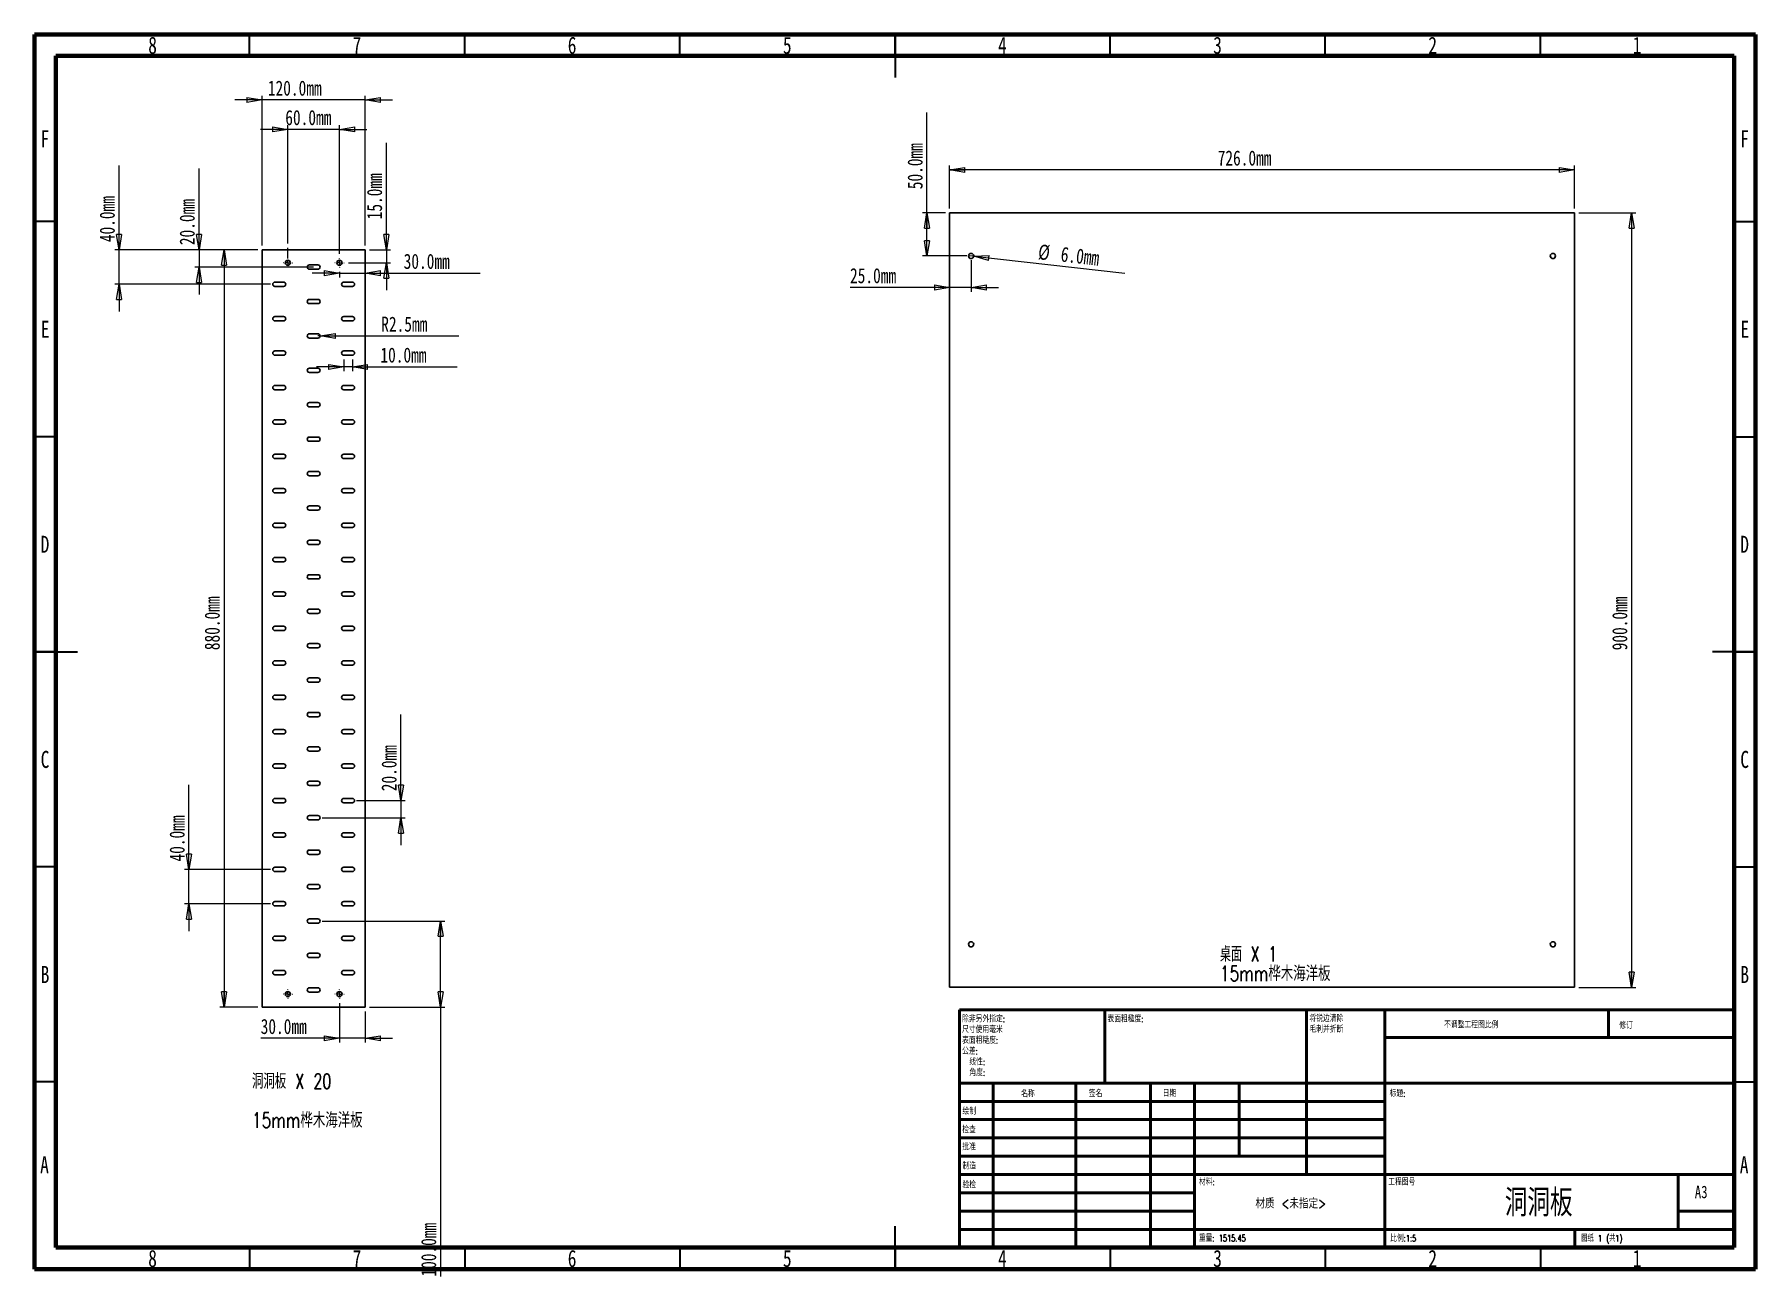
# Model space of a CAD drawing. Header units: millimetres. Extents: x 15 to 415, y 3 to 292.
import ezdxf

# ---------------------------------------------------------------- set-up
doc = ezdxf.new("R2010")
doc.units = ezdxf.units.MM
doc.styles.add('SLDTEXTSTYLE0', font='TXT', dxfattribs={"width": 0.6875, "bigfont": 'bigfont'})
doc.styles.add('SLDTEXTSTYLE1', font='TXT', dxfattribs={"width": 0.75, "bigfont": 'bigfont'})
doc.styles.add('SLDTEXTSTYLE2', font='TXT', dxfattribs={"width": 0.75})
doc.styles.add('SLDTEXTSTYLE3', font='TXT', dxfattribs={"width": 0.694444, "bigfont": 'bigfont'})
doc.styles.add('SLDTEXTSTYLE4', font='TXT', dxfattribs={"width": 0.666667, "bigfont": 'bigfont'})
doc.dimstyles.new('SLDDIMSTYLE0', dxfattribs={"dimtxt": 3.5, "dimasz": 3.556, "dimexe": 0, "dimexo": 0.0625, "dimgap": 0.875, "dimtad": 1, "dimdec": 1, "dimlfac": 5, "dimrnd": 1e-09, "dimzin": 4, "dimdsep": 46, "dimtxsty": 'SLDTEXTSTYLE2', "dimblk1": 'CLOSED', "dimblk2": 'CLOSED', "dimsah": 1, "dimcen": 0.09, "dimadec": 0, "dimazin": 1, "dimtfac": 1, "dimtdec": 1, "dimtofl": 0, "dimtmove": 0, "dimatfit": 3, "dimldrblk": 'CLOSED', "dimfxl": 0, "dimfrac": 2, "dimtolj": 1, "dimtzin": 12, "dimarcsym": 0})
doc.dimstyles.new('SLDDIMSTYLE1', dxfattribs={"dimtxt": 3.5, "dimasz": 3.556, "dimexe": 0, "dimexo": 0.0625, "dimgap": 0.875, "dimtad": 1, "dimdec": 1, "dimlfac": 5, "dimrnd": 1e-09, "dimzin": 4, "dimdsep": 46, "dimtxsty": 'SLDTEXTSTYLE2', "dimblk1": 'CLOSED', "dimblk2": 'CLOSED', "dimsah": 1, "dimcen": 0.09, "dimadec": 0, "dimazin": 1, "dimtfac": 1, "dimtdec": 1, "dimtmove": 0, "dimatfit": 0, "dimldrblk": 'CLOSED', "dimfxl": 0, "dimfrac": 2, "dimtolj": 1, "dimtzin": 12, "dimarcsym": 0})
doc.dimstyles.new('SLDDIMSTYLE2', dxfattribs={"dimtxt": 3.5, "dimasz": 3.556, "dimexe": 0, "dimexo": 0.0625, "dimgap": 0.875, "dimtad": 1, "dimdec": 1, "dimlfac": 5, "dimrnd": 1e-09, "dimzin": 12, "dimdsep": 46, "dimtxsty": 'SLDTEXTSTYLE2', "dimblk1": 'CLOSED', "dimblk2": 'CLOSED', "dimsah": 1, "dimcen": 0, "dimadec": 0, "dimazin": 3, "dimtfac": 1, "dimtdec": 1, "dimtofl": 0, "dimtmove": 0, "dimatfit": 3, "dimldrblk": 'CLOSED', "dimfxl": 0, "dimfrac": 2, "dimtolj": 1, "dimtzin": 12, "dimarcsym": 0})
doc.dimstyles.new('SLDDIMSTYLE3', dxfattribs={"dimtxt": 3.5, "dimasz": 3.556, "dimexe": 0, "dimexo": 0.0625, "dimgap": 0.875, "dimtad": 1, "dimdec": 1, "dimlfac": 5, "dimrnd": 1e-09, "dimzin": 4, "dimdsep": 46, "dimtxsty": 'SLDTEXTSTYLE2', "dimblk1": 'NONE', "dimblk2": 'CLOSED', "dimsah": 1, "dimcen": 0, "dimadec": 0, "dimazin": 1, "dimtfac": 1, "dimtdec": 1, "dimtmove": 0, "dimatfit": 3, "dimldrblk": 'NONE', "dimfxl": 0, "dimfrac": 2, "dimtolj": 1, "dimtzin": 12, "dimarcsym": 0})

# ---------------------------------------------------------------- blocks, each defined once
blk = doc.blocks.new('_Closed')
at = {"color": 0, "linetype": 'ByBlock', "lineweight": -2}
for p, q in [((-1, 0.166667), (0, 0)), ((-1, 0.166667), (-1, -0.166667)), ((0, 0), (-1, -0.166667)), ((0, 0), (-1, 0))]:
    blk.add_line(p, q, dxfattribs=at)
blk = doc.blocks.new('_D')
at = {"color": 7, "linetype": 'Continuous', "lineweight": 0}
for p, q in [((66.89, 241.92), (58.07, 241.92)), ((59.07, 241.92), (59.07, 65.92)), ((66.89, 65.92), (58.07, 65.92))]:
    blk.add_line(p, q, dxfattribs=at)
at = {"color": 7, "linetype": 'Continuous', "lineweight": 18, "xscale": 3.556, "yscale": 3.556}
for p, rotation in [((59.07, 241.92, -0.8), 90.0000000000004), ((59.07, 65.92, -0.8), 270.0000000000004)]:
    blk.add_blockref('_Closed', p, dxfattribs=dict(at, rotation=rotation))
at = {"color": 7, "linetype": 'Continuous', "lineweight": 18, "insert": (54.56, 148.87), "char_height": 3.5, "attachment_point": 1, "rotation": 90, "style": 'SLDTEXTSTYLE2'}
blk.add_mtext('880.0mm', dxfattribs=at)
blk = doc.blocks.new('_D_1')
at = {"color": 7, "linetype": 'Continuous', "lineweight": 0}
for p, q in [((67.89, 276.76), (61.54, 276.76)), ((67.89, 242.92), (67.89, 277.76)), ((91.89, 276.76), (67.89, 276.76)), ((91.89, 242.92), (91.89, 277.76)), ((91.89, 276.76), (98.24, 276.76))]:
    blk.add_line(p, q, dxfattribs=at)
at = {"color": 7, "linetype": 'Continuous', "lineweight": 18, "xscale": 3.556, "yscale": 3.556}
blk.add_blockref('_Closed', (67.89, 276.76, -0.8), dxfattribs=at)
at = {"color": 7, "linetype": 'Continuous', "lineweight": 18, "xscale": 3.556, "yscale": 3.556, "rotation": 180.0000000000004}
blk.add_blockref('_Closed', (91.89, 276.76, -0.8), dxfattribs=at)
at = {"color": 7, "linetype": 'Continuous', "lineweight": 18, "insert": (69.25, 281.27), "char_height": 3.5, "attachment_point": 1, "style": 'SLDTEXTSTYLE2'}
blk.add_mtext('120.0mm', dxfattribs=at)
blk = doc.blocks.new('_D_2')
at = {"color": 7, "linetype": 'Continuous', "lineweight": 0}
for p, q in [((85.89, 236.5), (79.54, 236.5)), ((85.89, 236.82), (85.89, 235.5)), ((85.89, 236.5), (91.89, 236.5)), ((91.89, 236.5), (118.61, 236.5))]:
    blk.add_line(p, q, dxfattribs=at)
at = {"color": 7, "linetype": 'Continuous', "lineweight": 18, "xscale": 3.556, "yscale": 3.556}
blk.add_blockref('_Closed', (85.89, 236.5, -0.8), dxfattribs=at)
at = {"color": 7, "linetype": 'Continuous', "lineweight": 18, "xscale": 3.556, "yscale": 3.556, "rotation": 180.0000000000004}
blk.add_blockref('_Closed', (91.89, 236.5, -0.8), dxfattribs=at)
at = {"color": 7, "linetype": 'Continuous', "lineweight": 18, "insert": (100.81, 241.01), "char_height": 3.5, "attachment_point": 1, "style": 'SLDTEXTSTYLE2'}
blk.add_mtext('30.0mm', dxfattribs=at)
blk = doc.blocks.new('_D_3')
at = {"color": 7, "linetype": 'Continuous', "lineweight": 0}
for q in [(80.89, 221.92), (113.65, 221.92)]:
    blk.add_line((81.39, 221.92), q, dxfattribs=at)
at = {"color": 7, "linetype": 'Continuous', "lineweight": 18, "xscale": 3.556, "yscale": 3.556, "rotation": 180.0000000000004}
blk.add_blockref('_Closed', (81.39, 221.92, -0.8), dxfattribs=at)
at = {"color": 7, "linetype": 'Continuous', "lineweight": 18, "insert": (95.6, 226.41), "char_height": 3.5, "attachment_point": 1, "style": 'SLDTEXTSTYLE2'}
blk.add_mtext('R2.5mm', dxfattribs=at)
blk = doc.blocks.new('_D_4')
at = {"color": 7, "linetype": 'Continuous', "lineweight": 0}
for p, q in [((86.89, 216.42), (86.89, 213.71)), ((88.89, 216.42), (88.89, 213.71)), ((86.89, 214.71), (80.54, 214.71)), ((88.89, 214.71), (86.89, 214.71)), ((88.89, 214.71), (113.21, 214.71))]:
    blk.add_line(p, q, dxfattribs=at)
at = {"color": 7, "linetype": 'Continuous', "lineweight": 18, "xscale": 3.556, "yscale": 3.556}
blk.add_blockref('_Closed', (86.89, 214.71, -0.8), dxfattribs=at)
at = {"color": 7, "linetype": 'Continuous', "lineweight": 18, "xscale": 3.556, "yscale": 3.556, "rotation": 180.0000000000004}
blk.add_blockref('_Closed', (88.89, 214.71, -0.8), dxfattribs=at)
at = {"color": 7, "linetype": 'Continuous', "lineweight": 18, "insert": (95.41, 219.23), "char_height": 3.5, "attachment_point": 1, "style": 'SLDTEXTSTYLE2'}
blk.add_mtext('10.0mm', dxfattribs=at)
blk = doc.blocks.new('_D_5')
at = {"color": 7, "linetype": 'Continuous', "lineweight": 0}
for p, q in [((53.25, 241.92), (53.25, 260.82)), ((66.89, 241.92), (52.25, 241.92)), ((53.25, 241.92), (53.25, 237.92)), ((79.89, 237.92), (52.25, 237.92)), ((53.25, 237.92), (53.25, 231.57))]:
    blk.add_line(p, q, dxfattribs=at)
at = {"color": 7, "linetype": 'Continuous', "lineweight": 18, "xscale": 3.556, "yscale": 3.556}
for p, rotation in [((53.25, 241.92, -0.8), 270.0000000000004), ((53.25, 237.92, -0.8), 90.0000000000004)]:
    blk.add_blockref('_Closed', p, dxfattribs=dict(at, rotation=rotation))
at = {"color": 7, "linetype": 'Continuous', "lineweight": 18, "insert": (48.74, 243.02), "char_height": 3.5, "attachment_point": 1, "rotation": 90, "style": 'SLDTEXTSTYLE2'}
blk.add_mtext('20.0mm', dxfattribs=at)
blk = doc.blocks.new('_D_6')
at = {"color": 7, "linetype": 'Continuous', "lineweight": 0}
for p, q in [((81.89, 85.92), (110.39, 85.92)), ((109.39, 65.92), (109.39, 85.92)), ((92.89, 65.92), (110.39, 65.92)), ((109.39, 65.92), (109.39, 3.27))]:
    blk.add_line(p, q, dxfattribs=at)
at = {"color": 7, "linetype": 'Continuous', "lineweight": 18, "xscale": 3.556, "yscale": 3.556}
for p, rotation in [((109.39, 85.92, -0.8), 90.0000000000004), ((109.39, 65.92, -0.8), 270.0000000000004)]:
    blk.add_blockref('_Closed', p, dxfattribs=dict(at, rotation=rotation))
at = {"color": 7, "linetype": 'Continuous', "lineweight": 18, "insert": (104.87, 3.27), "char_height": 3.5, "attachment_point": 1, "rotation": 90, "style": 'SLDTEXTSTYLE2'}
blk.add_mtext('100.0mm', dxfattribs=at)
blk = doc.blocks.new('_D_7')
at = {"color": 7, "linetype": 'Continuous', "lineweight": 0}
for p, q in [((50.91, 97.92), (50.91, 117.55)), ((69.89, 97.92), (49.91, 97.92)), ((50.91, 89.92), (50.91, 97.92)), ((69.89, 89.92), (49.91, 89.92)), ((50.91, 89.92), (50.91, 83.57))]:
    blk.add_line(p, q, dxfattribs=at)
at = {"color": 7, "linetype": 'Continuous', "lineweight": 18, "xscale": 3.556, "yscale": 3.556}
for p, rotation in [((50.91, 97.92, -0.8), 270.000000000001), ((50.91, 89.92, -0.8), 90.00000000000105)]:
    blk.add_blockref('_Closed', p, dxfattribs=dict(at, rotation=rotation))
at = {"color": 7, "linetype": 'Continuous', "lineweight": 18, "insert": (46.4, 99.75), "char_height": 3.5, "attachment_point": 1, "rotation": 90, "style": 'SLDTEXTSTYLE2'}
blk.add_mtext('40.0mm', dxfattribs=at)
blk = doc.blocks.new('_D_8')
at = {"color": 7, "linetype": 'Continuous', "lineweight": 0}
for p, q in [((100.17, 113.92), (100.17, 133.89)), ((89.89, 113.92), (101.17, 113.92)), ((100.17, 113.92), (100.17, 109.92)), ((81.89, 109.92), (101.17, 109.92)), ((100.17, 109.92), (100.17, 103.57))]:
    blk.add_line(p, q, dxfattribs=at)
at = {"color": 7, "linetype": 'Continuous', "lineweight": 18, "xscale": 3.556, "yscale": 3.556}
for p, rotation in [((100.17, 113.92, -0.8), 270.0000000000004), ((100.17, 109.92, -0.8), 90.0000000000004)]:
    blk.add_blockref('_Closed', p, dxfattribs=dict(at, rotation=rotation))
at = {"color": 7, "linetype": 'Continuous', "lineweight": 18, "insert": (95.66, 116.09), "char_height": 3.5, "attachment_point": 1, "rotation": 90, "style": 'SLDTEXTSTYLE2'}
blk.add_mtext('20.0mm', dxfattribs=at)
blk = doc.blocks.new('_D_9')
at = {"color": 7, "linetype": 'Continuous', "lineweight": 0}
for p, q in [((73.89, 269.92), (67.54, 269.92)), ((73.89, 243.43), (73.89, 270.92)), ((85.89, 269.92), (73.89, 269.92)), ((85.89, 241.02), (85.89, 270.92)), ((85.89, 269.92), (92.24, 269.92))]:
    blk.add_line(p, q, dxfattribs=at)
at = {"color": 7, "linetype": 'Continuous', "lineweight": 18, "xscale": 3.556, "yscale": 3.556}
blk.add_blockref('_Closed', (73.89, 269.92, -0.8), dxfattribs=at)
at = {"color": 7, "linetype": 'Continuous', "lineweight": 18, "xscale": 3.556, "yscale": 3.556, "rotation": 180.0000000000004}
blk.add_blockref('_Closed', (85.89, 269.92, -0.8), dxfattribs=at)
at = {"color": 7, "linetype": 'Continuous', "lineweight": 18, "insert": (73.3, 274.43), "char_height": 3.5, "attachment_point": 1, "style": 'SLDTEXTSTYLE2'}
blk.add_mtext('60.0mm', dxfattribs=at)
blk = doc.blocks.new('_D_10')
at = {"color": 7, "linetype": 'Continuous', "lineweight": 0}
for p, q in [((96.79, 241.92), (96.79, 266.82)), ((92.89, 241.92), (97.79, 241.92)), ((96.79, 241.92), (96.79, 238.92)), ((87.99, 238.92), (97.79, 238.92)), ((96.79, 238.92), (96.79, 232.57))]:
    blk.add_line(p, q, dxfattribs=at)
at = {"color": 7, "linetype": 'Continuous', "lineweight": 18, "xscale": 3.556, "yscale": 3.556}
for p, rotation in [((96.79, 241.92, -0.8), 270.0000000000004), ((96.79, 238.92, -0.8), 90.0000000000004)]:
    blk.add_blockref('_Closed', p, dxfattribs=dict(at, rotation=rotation))
at = {"color": 7, "linetype": 'Continuous', "lineweight": 18, "insert": (92.28, 249.02), "char_height": 3.5, "attachment_point": 1, "rotation": 90, "style": 'SLDTEXTSTYLE2'}
blk.add_mtext('15.0mm', dxfattribs=at)
blk = doc.blocks.new('_D_11')
at = {"color": 7, "linetype": 'Continuous', "lineweight": 0}
for p, q in [((85.89, 66.82), (85.89, 57.65)), ((91.89, 64.92), (91.89, 57.65)), ((85.89, 58.65), (67.58, 58.65)), ((91.89, 58.65), (85.89, 58.65)), ((91.89, 58.65), (98.24, 58.65))]:
    blk.add_line(p, q, dxfattribs=at)
at = {"color": 7, "linetype": 'Continuous', "lineweight": 18, "xscale": 3.556, "yscale": 3.556}
blk.add_blockref('_Closed', (85.89, 58.65, -0.8), dxfattribs=at)
at = {"color": 7, "linetype": 'Continuous', "lineweight": 18, "xscale": 3.556, "yscale": 3.556, "rotation": 180.0000000000004}
blk.add_blockref('_Closed', (91.89, 58.65, -0.8), dxfattribs=at)
at = {"color": 7, "linetype": 'Continuous', "lineweight": 18, "insert": (67.58, 63.16), "char_height": 3.5, "attachment_point": 1, "style": 'SLDTEXTSTYLE2'}
blk.add_mtext('30.0mm', dxfattribs=at)
blk = doc.blocks.new('_D_12')
at = {"color": 7, "linetype": 'Continuous', "lineweight": 0}
for p, q in [((34.68, 241.92), (34.68, 261.51)), ((66.89, 241.92), (33.68, 241.92)), ((34.68, 233.92), (34.68, 241.92)), ((69.89, 233.92), (33.68, 233.92)), ((34.68, 233.92), (34.68, 227.57))]:
    blk.add_line(p, q, dxfattribs=at)
at = {"color": 7, "linetype": 'Continuous', "lineweight": 18, "xscale": 3.556, "yscale": 3.556}
for p, rotation in [((34.68, 241.92, -0.8), 270.0000000000004), ((34.68, 233.92, -0.8), 90.0000000000004)]:
    blk.add_blockref('_Closed', p, dxfattribs=dict(at, rotation=rotation))
at = {"color": 7, "linetype": 'Continuous', "lineweight": 18, "insert": (30.16, 243.71), "char_height": 3.5, "attachment_point": 1, "rotation": 90, "style": 'SLDTEXTSTYLE2'}
blk.add_mtext('40.0mm', dxfattribs=at)
blk = doc.blocks.new('SW_CENTERMARKSYMBOL_0')
at = {"color": 0, "linetype": 'Continuous', "lineweight": 18}
for p, q in [((-1, 0), (-1.1, 0)), ((0, 0), (-0.5, 0)), ((0, 1), (0, 1.1)), ((0, 0), (0, 0.5)), ((0, 0), (0, -0.5)), ((0, 0), (0.5, 0)), ((1, 0), (1.1, 0)), ((0, -1), (0, -1.1))]:
    blk.add_line(p, q, dxfattribs=at)
blk = doc.blocks.new('SW_CENTERMARKSYMBOL_1')
at = {"color": 0, "linetype": 'Continuous', "lineweight": 18}
for p, q in [((-1, 0), (-1.1, 0)), ((0, 0), (-0.5, 0)), ((0, 1), (0, 1.1)), ((0, 0), (0, 0.5)), ((0, 0), (0, -0.5)), ((0, 0), (0.5, 0)), ((1, 0), (1.1, 0)), ((0, -1), (0, -1.1))]:
    blk.add_line(p, q, dxfattribs=at)
blk = doc.blocks.new('SW_CENTERMARKSYMBOL_2')
at = {"color": 0, "linetype": 'Continuous', "lineweight": 18}
for p, q in [((-1, 0), (-1.1, 0)), ((0, 0), (-0.5, 0)), ((0, 1), (0, 3.51)), ((0, 0), (0, 0.5)), ((0, 0), (0, -0.5)), ((0, 0), (0.5, 0)), ((1, 0), (1.1, 0)), ((0, -1), (0, -1.1))]:
    blk.add_line(p, q, dxfattribs=at)
blk = doc.blocks.new('SW_CENTERMARKSYMBOL_3')
at = {"color": 0, "linetype": 'Continuous', "lineweight": 18}
for p, q in [((-1, 0), (-1.1, 0)), ((0, 0), (-0.5, 0)), ((0, 1), (0, 1.1)), ((0, 0), (0, 0.5)), ((0, 0), (0, -0.5)), ((0, 0), (0.5, 0)), ((1, 0), (1.1, 0)), ((0, -1), (0, -1.1))]:
    blk.add_line(p, q, dxfattribs=at)
blk = doc.blocks.new('_D_13')
at = {"color": 7, "linetype": 'Continuous', "lineweight": 0}
for p, q in [((227.7, 251.5), (227.7, 261.5)), ((372.9, 260.5), (227.7, 260.5)), ((372.9, 251.5), (372.9, 261.5))]:
    blk.add_line(p, q, dxfattribs=at)
at = {"color": 7, "linetype": 'Continuous', "lineweight": 18, "xscale": 3.556, "yscale": 3.556, "rotation": 180.0000000000004}
blk.add_blockref('_Closed', (227.7, 260.5, -1.5), dxfattribs=at)
at = {"color": 7, "linetype": 'Continuous', "lineweight": 18, "xscale": 3.556, "yscale": 3.556}
blk.add_blockref('_Closed', (372.9, 260.5, -1.5), dxfattribs=at)
at = {"color": 7, "linetype": 'Continuous', "lineweight": 18, "insert": (289.99, 265.02), "char_height": 3.5, "attachment_point": 1, "style": 'SLDTEXTSTYLE2'}
blk.add_mtext('726.0mm', dxfattribs=at)
blk = doc.blocks.new('_D_14')
at = {"color": 7, "linetype": 'Continuous', "lineweight": 0}
for p, q in [((373.9, 250.5), (387.19, 250.5)), ((386.19, 250.5), (386.19, 70.5)), ((373.9, 70.5), (387.19, 70.5))]:
    blk.add_line(p, q, dxfattribs=at)
at = {"color": 7, "linetype": 'Continuous', "lineweight": 18, "xscale": 3.556, "yscale": 3.556}
for p, rotation in [((386.19, 250.5, -1.5), 90.0000000000004), ((386.19, 70.5, -1.5), 270.0000000000004)]:
    blk.add_blockref('_Closed', p, dxfattribs=dict(at, rotation=rotation))
at = {"color": 7, "linetype": 'Continuous', "lineweight": 18, "insert": (381.68, 148.84), "char_height": 3.5, "attachment_point": 1, "rotation": 90, "style": 'SLDTEXTSTYLE2'}
blk.add_mtext('900.0mm', dxfattribs=at)
blk = doc.blocks.new('_D_15')
at = {"color": 7, "linetype": 'Continuous', "lineweight": 0}
for q in [(232.1, 240.57), (268.39, 236.49)]:
    blk.add_line((233.29, 240.44), q, dxfattribs=at)
at = {"color": 7, "linetype": 'Continuous', "lineweight": 18, "xscale": 3.556, "yscale": 3.556, "rotation": 173.5872841490599}
blk.add_blockref('_Closed', (233.29, 240.44, -1.5), dxfattribs=at)
at = {"color": 7, "linetype": 'Continuous', "lineweight": 18, "char_height": 3.5, "attachment_point": 1, "rotation": 353.5873, "style": 'SLDTEXTSTYLE2'}
for s, insert in [('%%c', (248.53, 243.25)), ('6.0mm', (253.78, 242.71))]:
    blk.add_mtext(s, dxfattribs=dict(at, insert=insert))
blk = doc.blocks.new('_None')
blk = doc.blocks.new('_D_16')
at = {"color": 7, "linetype": 'Continuous', "lineweight": 0}
for p, q in [((232.7, 239.5), (232.7, 232.17)), ((227.7, 233.17), (204.55, 233.17)), ((232.7, 233.17), (227.7, 233.17)), ((232.7, 233.17), (239.05, 233.17))]:
    blk.add_line(p, q, dxfattribs=at)
at = {"color": 7, "linetype": 'Continuous', "lineweight": 18, "xscale": 3.556, "yscale": 3.556}
blk.add_blockref('_Closed', (227.7, 233.17, -1.5), dxfattribs=at)
at = {"color": 7, "linetype": 'Continuous', "lineweight": 18, "xscale": 3.556, "yscale": 3.556, "rotation": 180.0000000000004}
blk.add_blockref('_Closed', (232.7, 233.17, -1.5), dxfattribs=at)
at = {"color": 7, "linetype": 'Continuous', "lineweight": 18, "insert": (204.55, 237.68), "char_height": 3.5, "attachment_point": 1, "style": 'SLDTEXTSTYLE2'}
blk.add_mtext('25.0mm', dxfattribs=at)
blk = doc.blocks.new('_D_17')
at = {"color": 7, "linetype": 'Continuous', "lineweight": 0}
for p, q in [((222.42, 250.5), (222.42, 273.82)), ((226.7, 250.5), (221.42, 250.5)), ((222.42, 240.5), (222.42, 250.5)), ((231.7, 240.5), (221.42, 240.5))]:
    blk.add_line(p, q, dxfattribs=at)
at = {"color": 7, "linetype": 'Continuous', "lineweight": 18, "xscale": 3.556, "yscale": 3.556}
for p, rotation in [((222.42, 250.5, -1.5), 90.0000000000004), ((222.42, 240.5, -1.5), 270.0000000000004)]:
    blk.add_blockref('_Closed', p, dxfattribs=dict(at, rotation=rotation))
at = {"color": 7, "linetype": 'Continuous', "lineweight": 18, "insert": (217.91, 256.02), "char_height": 3.5, "attachment_point": 1, "rotation": 90, "style": 'SLDTEXTSTYLE2'}
blk.add_mtext('50.0mm', dxfattribs=at)

msp = doc.modelspace()

# ---------------------------------------------------------------- linework, layer by layer
at = {"color": 7, "linetype": 'Continuous', "lineweight": 70}
for p, q in [((15, 5), (15, 292)), ((15, 292), (415, 292)), ((415, 292), (415, 5)), ((20, 10), (20, 287)), ((20, 287), (410, 287)), ((410, 287), (410, 10)), ((410, 10), (20, 10)), ((415, 5), (15, 5))]:
    msp.add_line(p, q, dxfattribs=at)
at = {"color": 7, "linetype": 'Continuous', "lineweight": 35}
for p, q in [((65, 287), (65, 292)), ((115, 287), (115, 292)), ((165, 287), (165, 292)), ((215, 292), (215, 282)), ((215, 287), (215, 292)), ((265, 287), (265, 292)), ((315, 287), (315, 292)), ((365, 287), (365, 292)), ((20, 248.5), (15, 248.5)), ((410, 248.5), (415, 248.5)), ((20, 198.5), (15, 198.5)), ((410, 198.5), (415, 198.5)), ((15, 148.5), (25, 148.5)), ((20, 148.5), (15, 148.5)), ((415, 148.5), (405, 148.5)), ((410, 148.5), (415, 148.5)), ((20, 98.5), (15, 98.5)), ((410, 98.5), (415, 98.5)), ((20, 48.5), (15, 48.5)), ((410, 48.5), (415, 48.5)), ((215, 5), (215, 15)), ((65, 10), (65, 5)), ((115, 10), (115, 5)), ((165, 10), (165, 5)), ((215, 10), (215, 5)), ((265, 10), (265, 5)), ((315, 10), (315, 5)), ((365, 10), (365, 5))]:
    msp.add_line(p, q, dxfattribs=at)
at = {"color": 7, "linetype": 'Continuous', "lineweight": 25}
for p, q in [((372.897, 250.504), (227.697, 250.504)), ((227.697, 70.504), (227.697, 250.504)), ((372.897, 250.504), (372.897, 70.504)), ((67.894, 241.917), (67.894, 65.917)), ((91.894, 241.917), (67.894, 241.917)), ((91.894, 241.917), (91.894, 65.917)), ((80.894, 238.417), (78.894, 238.417)), ((80.894, 237.417), (78.894, 237.417)), ((72.894, 234.417), (70.894, 234.417)), ((72.894, 233.417), (70.894, 233.417)), ((88.894, 234.417), (86.894, 234.417)), ((88.894, 233.417), (86.894, 233.417)), ((80.894, 230.417), (78.894, 230.417)), ((80.894, 229.417), (78.894, 229.417)), ((72.894, 226.417), (70.894, 226.417)), ((72.894, 225.417), (70.894, 225.417)), ((88.894, 226.417), (86.894, 226.417)), ((88.894, 225.417), (86.894, 225.417)), ((80.894, 222.417), (78.894, 222.417)), ((80.894, 221.417), (78.894, 221.417)), ((72.894, 218.417), (70.894, 218.417)), ((72.894, 217.417), (70.894, 217.417)), ((88.894, 218.417), (86.894, 218.417)), ((88.894, 217.417), (86.894, 217.417)), ((80.894, 214.417), (78.894, 214.417)), ((80.894, 213.417), (78.894, 213.417)), ((72.894, 210.417), (70.894, 210.417)), ((72.894, 209.417), (70.894, 209.417)), ((88.894, 210.417), (86.894, 210.417)), ((88.894, 209.417), (86.894, 209.417)), ((80.894, 206.417), (78.894, 206.417)), ((80.894, 205.417), (78.894, 205.417)), ((72.894, 202.417), (70.894, 202.417)), ((72.894, 201.417), (70.894, 201.417)), ((88.894, 202.417), (86.894, 202.417)), ((88.894, 201.417), (86.894, 201.417)), ((80.894, 198.417), (78.894, 198.417)), ((80.894, 197.417), (78.894, 197.417)), ((72.894, 194.417), (70.894, 194.417)), ((72.894, 193.417), (70.894, 193.417)), ((88.894, 194.417), (86.894, 194.417)), ((88.894, 193.417), (86.894, 193.417)), ((80.894, 190.417), (78.894, 190.417)), ((80.894, 189.417), (78.894, 189.417)), ((72.894, 186.417), (70.894, 186.417)), ((72.894, 185.417), (70.894, 185.417)), ((88.894, 186.417), (86.894, 186.417)), ((88.894, 185.417), (86.894, 185.417)), ((80.894, 182.417), (78.894, 182.417)), ((80.894, 181.417), (78.894, 181.417)), ((72.894, 178.417), (70.894, 178.417)), ((72.894, 177.417), (70.894, 177.417)), ((88.894, 178.417), (86.894, 178.417)), ((88.894, 177.417), (86.894, 177.417)), ((80.894, 174.417), (78.894, 174.417)), ((80.894, 173.417), (78.894, 173.417)), ((72.894, 170.417), (70.894, 170.417)), ((72.894, 169.417), (70.894, 169.417)), ((88.894, 170.417), (86.894, 170.417)), ((88.894, 169.417), (86.894, 169.417)), ((80.894, 166.417), (78.894, 166.417)), ((80.894, 165.417), (78.894, 165.417)), ((72.894, 162.417), (70.894, 162.417)), ((72.894, 161.417), (70.894, 161.417)), ((88.894, 162.417), (86.894, 162.417)), ((88.894, 161.417), (86.894, 161.417)), ((80.894, 158.417), (78.894, 158.417)), ((80.894, 157.417), (78.894, 157.417)), ((72.894, 154.417), (70.894, 154.417)), ((72.894, 153.417), (70.894, 153.417)), ((88.894, 154.417), (86.894, 154.417)), ((88.894, 153.417), (86.894, 153.417)), ((80.894, 150.417), (78.894, 150.417)), ((80.894, 149.417), (78.894, 149.417)), ((72.894, 146.417), (70.894, 146.417)), ((72.894, 145.417), (70.894, 145.417)), ((88.894, 146.417), (86.894, 146.417)), ((88.894, 145.417), (86.894, 145.417)), ((80.894, 142.417), (78.894, 142.417)), ((80.894, 141.417), (78.894, 141.417)), ((72.894, 138.417), (70.894, 138.417)), ((72.894, 137.417), (70.894, 137.417)), ((88.894, 138.417), (86.894, 138.417)), ((88.894, 137.417), (86.894, 137.417)), ((80.894, 134.417), (78.894, 134.417)), ((80.894, 133.417), (78.894, 133.417)), ((72.894, 130.417), (70.894, 130.417)), ((72.894, 129.417), (70.894, 129.417)), ((88.894, 130.417), (86.894, 130.417)), ((88.894, 129.417), (86.894, 129.417)), ((80.894, 126.417), (78.894, 126.417)), ((80.894, 125.417), (78.894, 125.417)), ((72.894, 122.417), (70.894, 122.417)), ((72.894, 121.417), (70.894, 121.417)), ((88.894, 122.417), (86.894, 122.417)), ((88.894, 121.417), (86.894, 121.417)), ((80.894, 118.417), (78.894, 118.417)), ((80.894, 117.417), (78.894, 117.417)), ((72.894, 114.417), (70.894, 114.417)), ((72.894, 113.417), (70.894, 113.417)), ((88.894, 114.417), (86.894, 114.417)), ((88.894, 113.417), (86.894, 113.417)), ((80.894, 110.417), (78.894, 110.417)), ((80.894, 109.417), (78.894, 109.417)), ((72.894, 106.417), (70.894, 106.417)), ((72.894, 105.417), (70.894, 105.417)), ((88.894, 106.417), (86.894, 106.417)), ((88.894, 105.417), (86.894, 105.417)), ((80.894, 102.417), (78.894, 102.417)), ((80.894, 101.417), (78.894, 101.417)), ((72.894, 98.417), (70.894, 98.417)), ((72.894, 97.417), (70.894, 97.417)), ((88.894, 98.417), (86.894, 98.417)), ((88.894, 97.417), (86.894, 97.417)), ((80.894, 94.417), (78.894, 94.417)), ((80.894, 93.417), (78.894, 93.417)), ((72.894, 90.417), (70.894, 90.417)), ((72.894, 89.417), (70.894, 89.417)), ((88.894, 90.417), (86.894, 90.417)), ((88.894, 89.417), (86.894, 89.417)), ((80.894, 86.417), (78.894, 86.417)), ((80.894, 85.417), (78.894, 85.417)), ((72.894, 82.417), (70.894, 82.417)), ((72.894, 81.417), (70.894, 81.417)), ((88.894, 82.417), (86.894, 82.417)), ((88.894, 81.417), (86.894, 81.417)), ((80.894, 78.417), (78.894, 78.417)), ((80.894, 77.417), (78.894, 77.417)), ((72.894, 74.417), (70.894, 74.417)), ((72.894, 73.417), (70.894, 73.417)), ((88.894, 74.417), (86.894, 74.417)), ((88.894, 73.417), (86.894, 73.417)), ((80.894, 70.417), (78.894, 70.417)), ((80.894, 69.417), (78.894, 69.417)), ((372.897, 70.504), (227.697, 70.504)), ((91.894, 65.917), (67.894, 65.917))]:
    msp.add_line(p, q, dxfattribs=at)
at = {"color": 7, "linetype": 'Continuous', "lineweight": 50}
for p, q in [((230, 65.25), (410, 65.25)), ((230, 65.25), (230, 10)), ((263.8, 48.25), (263.8, 65.25)), ((310.6, 65.25), (310.6, 27)), ((328.8, 65.25), (328.8, 10)), ((380.8, 58.875), (380.8, 65.25)), ((410, 58.875), (328.8, 58.875)), ((410, 48.25), (230, 48.25)), ((237.8, 48.25), (237.8, 10)), ((256.991, 48.25), (256.991, 10)), ((274.399, 48.25), (274.399, 10)), ((284.6, 10), (284.6, 48.25)), ((295, 31.25), (295, 48.25)), ((328.8, 44), (230, 44)), ((328.8, 39.75), (230, 39.75)), ((328.8, 35.5), (230, 35.5)), ((328.8, 31.25), (230, 31.25)), ((284.6, 27), (230, 27)), ((284.6, 27), (410, 27)), ((397, 14.25), (397, 27)), ((284.6, 22.75), (230, 22.75)), ((284.6, 18.5), (230, 18.5)), ((410, 18.5), (397, 18.5)), ((230, 14.25), (410, 14.25)), ((373, 10), (373, 14.25))]:
    msp.add_line(p, q, dxfattribs=at)
at = {"color": 7, "linetype": 'Continuous', "lineweight": 25}
for centre in [(232.697, 240.504), (367.897, 240.504), (73.894, 238.917), (85.894, 238.917), (232.697, 80.504), (367.897, 80.504), (73.894, 68.917), (85.894, 68.917)]:
    msp.add_circle(centre, 0.6, dxfattribs=at)
for centre, start, end in [((78.894, 237.917), 90, 270), ((80.894, 237.917), 270, 90), ((70.894, 233.917), 90, 270), ((72.894, 233.917), 270, 90), ((86.894, 233.917), 90, 270), ((88.894, 233.917), 270, 90), ((78.894, 229.917), 90, 270), ((80.894, 229.917), 270, 90), ((70.894, 225.917), 90, 270), ((72.894, 225.917), 270, 90), ((86.894, 225.917), 90, 270), ((88.894, 225.917), 270, 90), ((78.894, 221.917), 90, 270), ((80.894, 221.917), 270, 90), ((70.894, 217.917), 90, 270), ((72.894, 217.917), 270, 90), ((86.894, 217.917), 90, 270), ((88.894, 217.917), 270, 90), ((78.894, 213.917), 90, 270), ((80.894, 213.917), 270, 90), ((70.894, 209.917), 90, 270), ((72.894, 209.917), 270, 90), ((86.894, 209.917), 90, 270), ((88.894, 209.917), 270, 90), ((78.894, 205.917), 90, 270), ((80.894, 205.917), 270, 90), ((70.894, 201.917), 90, 270), ((72.894, 201.917), 270, 90), ((86.894, 201.917), 90, 270), ((88.894, 201.917), 270, 90), ((78.894, 197.917), 90, 270), ((80.894, 197.917), 270, 90), ((70.894, 193.917), 90, 270), ((72.894, 193.917), 270, 90), ((86.894, 193.917), 90, 270), ((88.894, 193.917), 270, 90), ((78.894, 189.917), 90, 270), ((80.894, 189.917), 270, 90), ((70.894, 185.917), 90, 270), ((72.894, 185.917), 270, 90), ((86.894, 185.917), 90, 270), ((88.894, 185.917), 270, 90), ((78.894, 181.917), 90, 270), ((80.894, 181.917), 270, 90), ((70.894, 177.917), 90, 270), ((72.894, 177.917), 270, 90), ((86.894, 177.917), 90, 270), ((88.894, 177.917), 270, 90), ((78.894, 173.917), 90, 270), ((80.894, 173.917), 270, 90), ((70.894, 169.917), 90, 270), ((72.894, 169.917), 270, 90), ((86.894, 169.917), 90, 270), ((88.894, 169.917), 270, 90), ((78.894, 165.917), 90, 270), ((80.894, 165.917), 270, 90), ((70.894, 161.917), 90, 270), ((72.894, 161.917), 270, 90), ((86.894, 161.917), 90, 270), ((88.894, 161.917), 270, 90), ((78.894, 157.917), 90, 270), ((80.894, 157.917), 270, 90), ((70.894, 153.917), 90, 270), ((72.894, 153.917), 270, 90), ((86.894, 153.917), 90, 270), ((88.894, 153.917), 270, 90), ((78.894, 149.917), 90, 270), ((80.894, 149.917), 270, 90), ((70.894, 145.917), 90, 270), ((72.894, 145.917), 270, 90), ((86.894, 145.917), 90, 270), ((88.894, 145.917), 270, 90), ((78.894, 141.917), 90, 270), ((80.894, 141.917), 270, 90), ((70.894, 137.917), 90, 270), ((72.894, 137.917), 270, 90), ((86.894, 137.917), 90, 270), ((88.894, 137.917), 270, 90), ((78.894, 133.917), 90, 270), ((80.894, 133.917), 270, 90), ((70.894, 129.917), 90, 270), ((72.894, 129.917), 270, 90), ((86.894, 129.917), 90, 270), ((88.894, 129.917), 270, 90), ((78.894, 125.917), 90, 270), ((80.894, 125.917), 270, 90), ((70.894, 121.917), 90, 270), ((72.894, 121.917), 270, 90), ((86.894, 121.917), 90, 270), ((88.894, 121.917), 270, 90), ((78.894, 117.917), 90, 270), ((80.894, 117.917), 270, 90), ((70.894, 113.917), 90, 270), ((72.894, 113.917), 270, 90), ((86.894, 113.917), 90, 270), ((88.894, 113.917), 270, 90), ((78.894, 109.917), 90, 270), ((80.894, 109.917), 270, 90), ((70.894, 105.917), 90, 270), ((72.894, 105.917), 270, 90), ((86.894, 105.917), 90, 270), ((88.894, 105.917), 270, 90), ((78.894, 101.917), 90, 270), ((80.894, 101.917), 270, 90), ((70.894, 97.917), 90, 270), ((72.894, 97.917), 270, 90), ((86.894, 97.917), 90, 270), ((88.894, 97.917), 270, 90), ((78.894, 93.917), 90, 270), ((80.894, 93.917), 270, 90), ((70.894, 89.917), 90, 270), ((72.894, 89.917), 270, 90), ((86.894, 89.917), 90, 270), ((88.894, 89.917), 270, 90), ((78.894, 85.917), 90, 270), ((80.894, 85.917), 270, 90), ((70.894, 81.917), 90, 270), ((72.894, 81.917), 270, 90), ((86.894, 81.917), 90, 270), ((88.894, 81.917), 270, 90), ((78.894, 77.917), 90, 270), ((80.894, 77.917), 270, 90), ((70.894, 73.917), 90, 270), ((72.894, 73.917), 270, 90), ((86.894, 73.917), 90, 270), ((88.894, 73.917), 270, 90), ((78.894, 69.917), 90, 270), ((80.894, 69.917), 270, 90)]:
    msp.add_arc(centre, 0.5, start, end, dxfattribs=at)

# ---------------------------------------------------------------- block references
at = {"color": 7, "linetype": 'Continuous', "lineweight": 0}
for name, p in [('SW_CENTERMARKSYMBOL_2', (73.894, 238.917)), ('SW_CENTERMARKSYMBOL_0', (85.894, 238.917)), ('SW_CENTERMARKSYMBOL_3', (73.894, 68.917)), ('SW_CENTERMARKSYMBOL_1', (85.894, 68.917))]:
    msp.add_blockref(name, p, dxfattribs=at)

# ---------------------------------------------------------------- texts
for s, insert, char_height, attachment_point, style in [('8', (42.46, 291.468), 3.969, 2, 'SLDTEXTSTYLE2'), ('7', (89.96, 291.468), 3.969, 2, 'SLDTEXTSTYLE2'), ('6', (139.96, 291.468), 3.969, 2, 'SLDTEXTSTYLE2'), ('5', (189.96, 291.468), 3.969, 2, 'SLDTEXTSTYLE2'), ('4', (239.96, 291.468), 3.969, 2, 'SLDTEXTSTYLE2'), ('3', (289.96, 291.468), 3.969, 2, 'SLDTEXTSTYLE2'), ('2', (339.96, 291.468), 3.969, 2, 'SLDTEXTSTYLE2'), ('1', (387.46, 291.468), 3.969, 2, 'SLDTEXTSTYLE2'), ('F', (17.458, 269.718), 3.969, 2, 'SLDTEXTSTYLE2'), ('F', (412.458, 269.718), 3.969, 2, 'SLDTEXTSTYLE2'), ('E', (17.508, 225.468), 3.969, 2, 'SLDTEXTSTYLE2'), ('E', (412.508, 225.468), 3.969, 2, 'SLDTEXTSTYLE2'), ('D', (17.453, 175.468), 3.969, 2, 'SLDTEXTSTYLE2'), ('D', (412.453, 175.468), 3.969, 2, 'SLDTEXTSTYLE2'), ('C', (17.459, 125.468), 3.969, 2, 'SLDTEXTSTYLE2'), ('C', (412.459, 125.468), 3.969, 2, 'SLDTEXTSTYLE2'), ('桌面 X 1', (290.521, 79.992), 3.5, 1, 'SLDTEXTSTYLE4'), ('B', (17.471, 75.468), 3.969, 2, 'SLDTEXTSTYLE2'), ('15mm桦木海洋板', (290.521, 75.467), 3.5, 1, 'SLDTEXTSTYLE1'), ('B', (412.471, 75.468), 3.969, 2, 'SLDTEXTSTYLE2'), ('除非另外指定:', (230.594, 63.921), 1.5, 1, 'SLDTEXTSTYLE1'), ('表面粗糙度:', (264.371, 63.919), 1.5, 1, 'SLDTEXTSTYLE1'), ('将锐边清除', (311.309, 64.003), 1.5, 1, 'SLDTEXTSTYLE1'), ('尺寸使用毫米', (230.594, 61.421), 1.5, 1, 'SLDTEXTSTYLE1'), ('毛刺并折断', (311.309, 61.503), 1.5, 1, 'SLDTEXTSTYLE1'), ('不调整工程图比例', (342.615, 62.533), 1.5, 1, 'SLDTEXTSTYLE1'), ('修订', (383.328, 62.335), 1.5, 1, 'SLDTEXTSTYLE1'), ('表面粗糙度:', (230.594, 58.921), 1.5, 1, 'SLDTEXTSTYLE1'), ('公差:', (230.594, 56.421), 1.5, 1, 'SLDTEXTSTYLE1'), ('线性:', (232.281, 53.921), 1.5, 1, 'SLDTEXTSTYLE1'), ('洞洞板 X 20', (65.564, 50.432), 3.5, 1, 'SLDTEXTSTYLE0'), ('角度:', (232.281, 51.421), 1.5, 1, 'SLDTEXTSTYLE1'), ('名称', (244.322, 46.501), 1.5, 1, 'SLDTEXTSTYLE1'), ('签名', (260.034, 46.562), 1.5, 1, 'SLDTEXTSTYLE1'), ('日期', (277.215, 46.576), 1.5, 1, 'SLDTEXTSTYLE1'), ('标题:', (329.956, 46.576), 1.5, 1, 'SLDTEXTSTYLE1'), ('15mm桦木海洋板', (65.564, 41.381), 3.5, 1, 'SLDTEXTSTYLE1'), ('绘制', (230.685, 42.43), 1.5, 1, 'SLDTEXTSTYLE1'), ('检查', (230.624, 38.154), 1.5, 1, 'SLDTEXTSTYLE1'), ('批准', (230.622, 34.177), 1.5, 1, 'SLDTEXTSTYLE1'), ('A', (17.34, 31.244), 3.969, 2, 'SLDTEXTSTYLE2'), ('制造', (230.682, 29.734), 1.5, 1, 'SLDTEXTSTYLE1'), ('A', (412.34, 31.244), 3.969, 2, 'SLDTEXTSTYLE2'), ('验检', (230.677, 25.35), 1.5, 1, 'SLDTEXTSTYLE1'), ('材料:', (285.646, 25.986), 1.5, 1, 'SLDTEXTSTYLE1'), ('工程图号', (329.629, 25.986), 1.5, 1, 'SLDTEXTSTYLE1'), ('洞洞板', (364.594, 23.607), 6.35, 2, 'SLDTEXTSTYLE1'), ('A3', (400.871, 24.406), 2.9104, 1, 'SLDTEXTSTYLE2'), ('材质 <未指定>', (306.966, 21.486), 2.3813, 2, 'SLDTEXTSTYLE1'), ('重量: 1515.45', (285.618, 12.949), 1.4986, 1, 'SLDTEXTSTYLE1'), ('比例:1:5', (330.074, 12.9), 1.5, 1, 'SLDTEXTSTYLE1'), ('图纸 1 (共1)', (374.478, 12.9), 1.5, 1, 'SLDTEXTSTYLE3'), ('8', (42.46, 9.468), 3.969, 2, 'SLDTEXTSTYLE2'), ('7', (89.96, 9.468), 3.969, 2, 'SLDTEXTSTYLE2'), ('6', (139.96, 9.468), 3.969, 2, 'SLDTEXTSTYLE2'), ('5', (189.96, 9.468), 3.969, 2, 'SLDTEXTSTYLE2'), ('4', (239.96, 9.468), 3.969, 2, 'SLDTEXTSTYLE2'), ('3', (289.96, 9.468), 3.969, 2, 'SLDTEXTSTYLE2'), ('2', (339.96, 9.468), 3.969, 2, 'SLDTEXTSTYLE2'), ('1', (387.46, 9.468), 3.969, 2, 'SLDTEXTSTYLE2')]:
    msp.add_mtext(s, dxfattribs=dict(at, insert=insert, char_height=char_height, attachment_point=attachment_point, style=style))

# ---------------------------------------------------------------- dimensions: what is measured, and where the dimension line sits
at = {"color": 7, "linetype": 'Continuous', "lineweight": 18}
for base, p1, p2, dimstyle, picture, middle in [((67.894, 276.758), (91.894, 241.917), (67.894, 241.917), 'SLDDIMSTYLE1', '_D_1', (79.44, 276.758)), ((73.894, 269.917), (85.894, 240.017), (73.894, 242.426), 'SLDDIMSTYLE1', '_D_9', (82.198, 269.917)), ((227.697, 260.504), (372.897, 250.504), (227.697, 250.504), 'SLDDIMSTYLE0', '_D_13', (300.181, 260.504)), ((227.697, 233.173), (232.697, 240.504), (227.697, 250.504), 'SLDDIMSTYLE1', '_D_16', (213.455, 233.173)), ((91.894, 236.495), (85.894, 237.817), (91.894, 241.917), 'SLDDIMSTYLE1', '_D_2', (109.711, 236.495)), ((86.894, 214.714), (88.894, 217.417), (86.894, 217.417), 'SLDDIMSTYLE1', '_D_4', (104.311, 214.714))]:
    dim = msp.add_linear_dim(base=base, p1=p1, p2=p2, dimstyle=dimstyle, dxfattribs=at)
    dim.commit()
    dim.dimension.update_dxf_attribs({"geometry": picture, "text_midpoint": middle, "dimtype": 160})
for base, p1, p2, angle, dimstyle, picture, middle in [((222.422, 250.504), (232.697, 240.504), (227.697, 250.504), 90, 'SLDDIMSTYLE0', '_D_17', (222.422, 264.923)), ((96.791, 238.917), (91.894, 241.917), (86.994, 238.917), 90, 'SLDDIMSTYLE1', '_D_10', (96.791, 257.917)), ((34.677, 241.917), (70.894, 233.917), (67.894, 241.917), 90, 'SLDDIMSTYLE1', '_D_12', (34.677, 252.611)), ((53.254, 237.917), (67.894, 241.917), (80.894, 237.917), 90, 'SLDDIMSTYLE1', '_D_5', (53.254, 251.917)), ((386.189, 70.504), (372.897, 250.504), (372.897, 70.504), 90, 'SLDDIMSTYLE0', '_D_14', (386.189, 159.03)), ((59.074, 65.917), (67.894, 241.917), (67.894, 65.917), 90, 'SLDDIMSTYLE0', '_D', (59.074, 159.065)), ((100.173, 109.917), (88.894, 113.917), (80.894, 109.917), 90, 'SLDDIMSTYLE1', '_D_8', (100.173, 124.987)), ((50.912, 97.917), (70.894, 89.917), (70.894, 97.917), 90, 'SLDDIMSTYLE1', '_D_7', (50.912, 108.648)), ((109.387, 85.917), (91.894, 65.917), (80.894, 85.917), 90, 'SLDDIMSTYLE0', '_D_6', (109.387, 13.463)), ((85.894, 58.648), (91.894, 65.917), (85.894, 67.817), 0, 'SLDDIMSTYLE1', '_D_11', (76.48, 58.648))]:
    dim = msp.add_linear_dim(base=base, p1=p1, p2=p2, angle=angle, dimstyle=dimstyle, dxfattribs=at)
    dim.commit()
    dim.dimension.update_dxf_attribs({"geometry": picture, "text_midpoint": middle, "dimtype": 160})
dim = msp.add_diameter_dim_2p(p1=(232.1, 240.571), p2=(233.293, 240.437), dimstyle='SLDDIMSTYLE3', dxfattribs=at)
dim.commit()
dim.dimension.update_dxf_attribs({"geometry": '_D_15', "text_midpoint": (258.358, 237.619), "dimtype": 163})
dim = msp.add_radius_dim(center=(80.894, 221.917), mpoint=(81.394, 221.917), dimstyle='SLDDIMSTYLE2', dxfattribs=at)
dim.commit()
dim.dimension.update_dxf_attribs({"geometry": '_D_3', "text_midpoint": (104.788, 221.917), "dimtype": 164})

doc.saveas('drawing.dxf')
